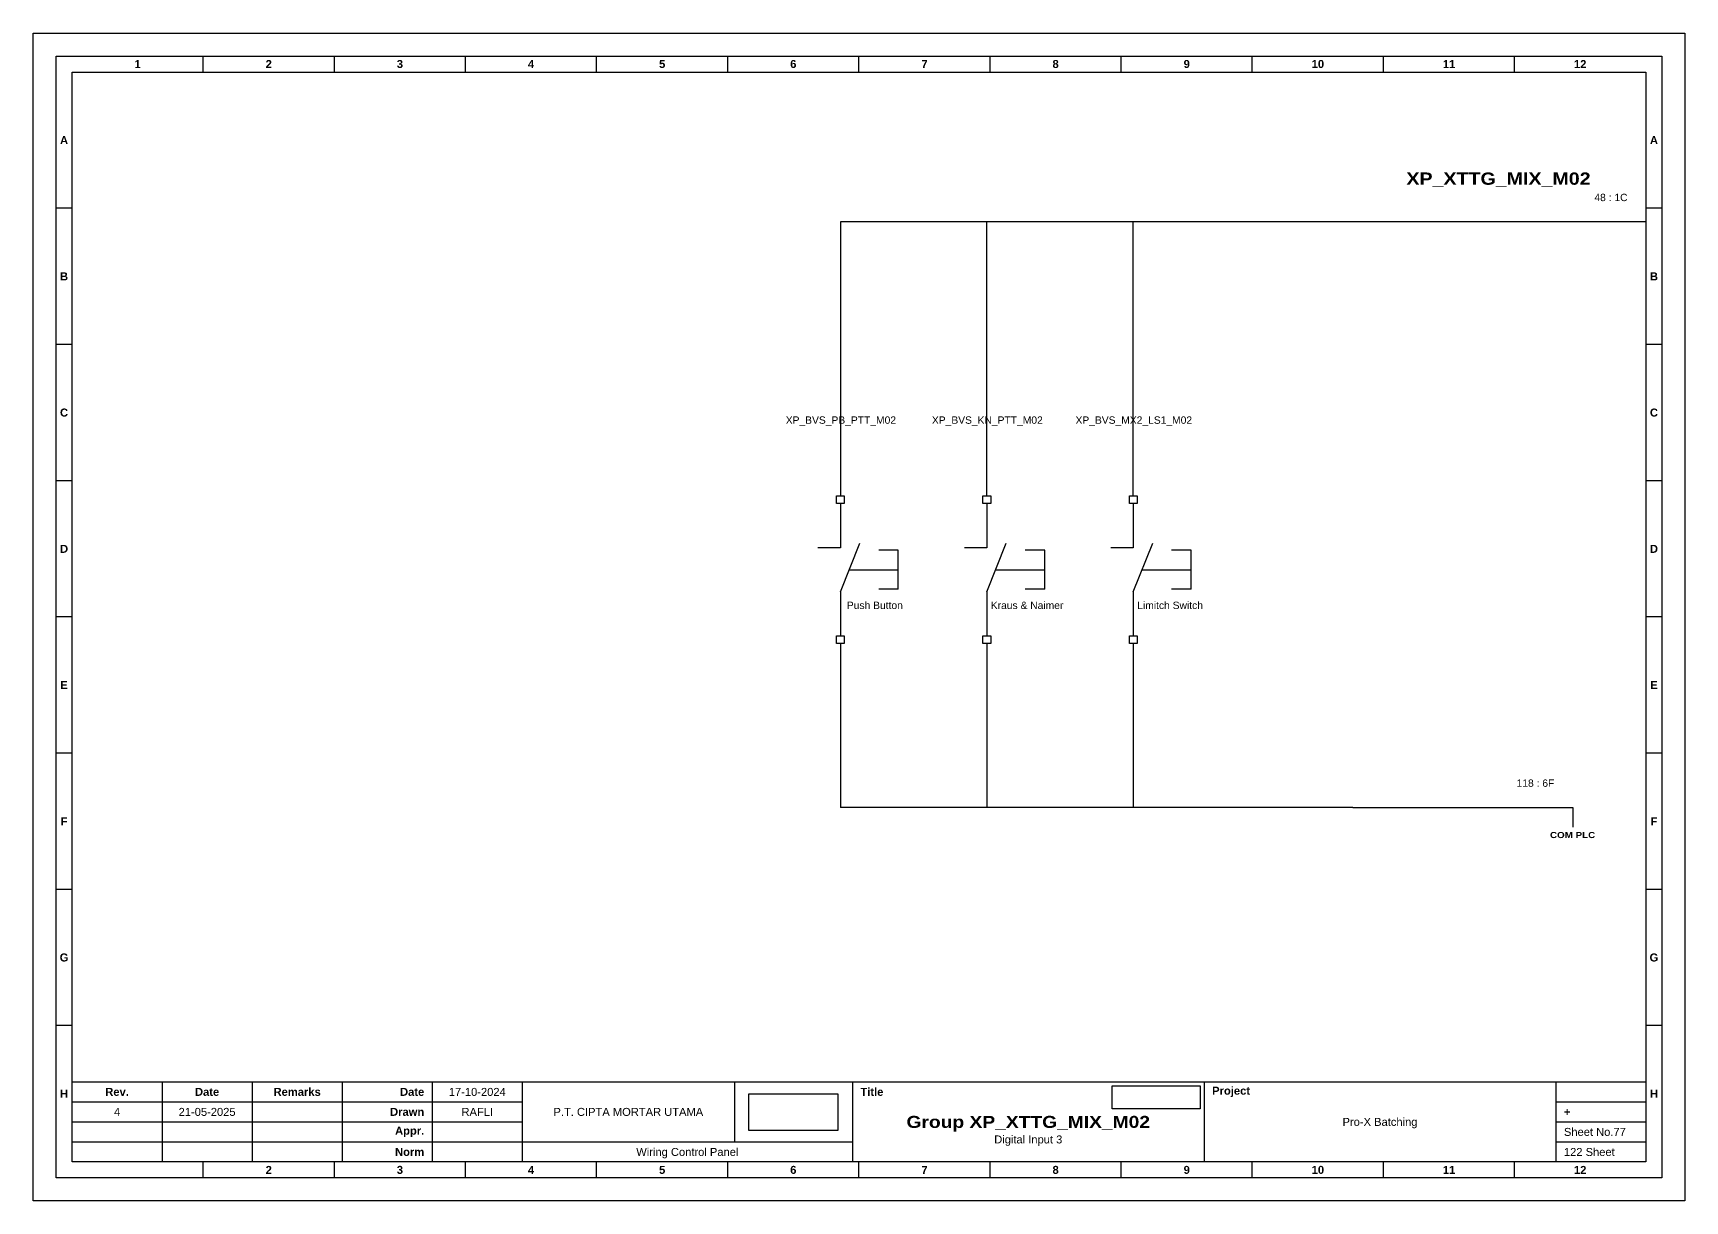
# Model space of a CAD drawing. Header units: centimetres. Extents: x 629 to 3405, y 1037 to 2279.
# Drawn here: x 1873.5 to 2142.8, y 1512.5 to 1702.9 of the extents above; entities that cross this region are included whole.
import ezdxf
from ezdxf.enums import TextEntityAlignment as Align

# ---------------------------------------------------------------- set-up
doc = ezdxf.new("R2010")
doc.units = ezdxf.units.CM
doc.header["$MEASUREMENT"] = 0
doc.styles.add('Bold', font='ariblk.ttf', dxfattribs={"height": 25.4})
doc.styles.get("Standard").update_dxf_attribs({"font": 'arial.ttf'})
picture_1 = doc.add_image_def('image1.png', size_in_pixel=(2048, 847))
picture_2 = doc.add_image_def('image2.png', size_in_pixel=(2092, 542))

# ---------------------------------------------------------------- blocks, each defined once
blk = doc.blocks.new('KOP MU PROJECT')
at = {"color": 6, "ltscale": 50}
for p, q in [((27.74, 184.05), (27.74, 186.66)), ((49.13, 184.05), (49.13, 186.66)), ((70.51, 184.05), (70.51, 186.66)), ((91.89, 184.05), (91.89, 186.66)), ((113.27, 184.05), (113.27, 186.66)), ((134.66, 184.05), (134.66, 186.66)), ((156.04, 184.05), (156.04, 186.66)), ((177.42, 184.05), (177.42, 186.66)), ((198.8, 184.05), (198.8, 186.66)), ((220.19, 184.05), (220.19, 186.66)), ((241.57, 184.05), (241.57, 186.66)), ((6.36, 161.84), (3.75, 161.84)), ((265.59, 161.84), (262.98, 161.84)), ((6.36, 139.63), (3.75, 139.63)), ((265.59, 139.63), (262.98, 139.63)), ((6.36, 117.42), (3.75, 117.42)), ((265.59, 117.42), (262.98, 117.42)), ((6.36, 95.22), (3.75, 95.22)), ((265.59, 95.22), (262.98, 95.22)), ((6.36, 73.01), (3.75, 73.01)), ((265.59, 73.01), (262.98, 73.01)), ((6.36, 50.8), (3.75, 50.8)), ((265.59, 50.8), (262.98, 50.8)), ((6.36, 28.59), (3.75, 28.59)), ((265.59, 28.59), (262.98, 28.59)), ((27.74, 3.75), (27.74, 6.36)), ((49.13, 3.75), (49.13, 6.36)), ((70.51, 3.75), (70.51, 6.36)), ((91.89, 3.75), (91.89, 6.36)), ((113.27, 3.75), (113.27, 6.36)), ((134.66, 3.75), (134.66, 6.36)), ((156.04, 3.75), (156.04, 6.36)), ((177.42, 3.75), (177.42, 6.36)), ((198.8, 3.75), (198.8, 6.36)), ((220.19, 3.75), (220.19, 6.36)), ((241.57, 3.75), (241.57, 6.36))]:
    blk.add_line(p, q, dxfattribs=at)
at = {"ltscale": 50}
for p, q in [((6.36, 19.41), (262.98, 19.41)), ((21.04, 19.41), (21.04, 6.36)), ((35.72, 19.41), (35.72, 6.36)), ((50.41, 19.41), (50.41, 6.36)), ((65.09, 19.41), (65.09, 6.36)), ((79.77, 19.41), (79.77, 6.36)), ((114.35, 19.41), (114.35, 9.62)), ((133.6, 19.41), (133.6, 6.36)), ((190.95, 19.41), (190.95, 6.36)), ((248.3, 19.41), (248.3, 6.36)), ((6.36, 16.15), (79.77, 16.15)), ((248.3, 16.15), (262.98, 16.15)), ((6.36, 12.89), (79.77, 12.89)), ((248.3, 12.89), (262.98, 12.89)), ((6.36, 9.62), (133.6, 9.62)), ((248.3, 9.62), (262.98, 9.62))]:
    blk.add_line(p, q, dxfattribs=at)
at = {"color": 1, "ltscale": 50}
blk.add_lwpolyline([(269.34, 0), (0, 0), (0, 190.41), (269.34, 190.41)], close=True, dxfattribs=at)
at = {"color": 6, "ltscale": 50}
for points in [[(265.59, 3.75), (3.75, 3.75), (3.75, 186.66), (265.59, 186.66)], [(262.98, 6.36), (6.36, 6.36), (6.36, 184.05), (262.98, 184.05)]]:
    blk.add_lwpolyline(points, close=True, dxfattribs=at)
at = {"ltscale": 50, "char_height": 1.305, "attachment_point": 4}
for s, width, heights, insert in [('\\pxqc;{\\fArial|b1|i0|c0|p34;1}', 21.3825, [2.51], (6.36, 185.36)), ('\\pxqc;{\\fArial|b1|i0|c0|p34;2}', 21.3825, [2.51], (27.74, 185.36)), ('\\pxqc;{\\fArial|b1|i0|c0|p34;3}', 21.3825, [2.51], (49.13, 185.36)), ('\\pxqc;{\\fArial|b1|i0|c0|p34;4}', 21.3825, [2.51], (70.51, 185.36)), ('\\pxqc;{\\fArial|b1|i0|c0|p34;5}', 21.3825, [2.51], (91.89, 185.36)), ('\\pxqc;{\\fArial|b1|i0|c0|p34;6}', 21.3825, [2.51], (113.27, 185.36)), ('\\pxqc;{\\fArial|b1|i0|c0|p34;7}', 21.3825, [2.51], (134.66, 185.36)), ('\\pxqc;{\\fArial|b1|i0|c0|p34;8}', 21.3825, [2.51], (156.04, 185.36)), ('\\pxqc;{\\fArial|b1|i0|c0|p34;9}', 21.3825, [2.51], (177.42, 185.36)), ('\\pxqc;{\\fArial|b1|i0|c0|p34;10}', 21.3825, [2.51], (198.8, 185.36)), ('\\pxqc;{\\fArial|b1|i0|c0|p34;11}', 21.3825, [2.51], (220.19, 185.36)), ('\\pxqc;{\\fArial|b1|i0|c0|p34;12}', 21.3825, [2.51], (241.57, 185.36)), ('\\pxqc;{\\fArial|b1|i0|c0|p34;A}', 2.61, [2.51], (3.75, 172.95)), ('\\pxqc;{\\fArial|b1|i0|c0|p34;A}', 2.61, [2.51], (262.98, 172.95)), ('\\pxqc;{\\fArial|b1|i0|c0|p34;B}', 2.61, [2.51], (3.75, 150.74)), ('\\pxqc;{\\fArial|b1|i0|c0|p34;B}', 2.61, [2.51], (262.98, 150.74)), ('\\pxqc;{\\fArial|b1|i0|c0|p34;C}', 2.61, [2.51], (3.75, 128.53)), ('\\pxqc;{\\fArial|b1|i0|c0|p34;C}', 2.61, [2.51], (262.98, 128.53)), ('\\pxqc;{\\fArial|b1|i0|c0|p34;D}', 2.61, [2.51], (3.75, 106.32)), ('\\pxqc;{\\fArial|b1|i0|c0|p34;D}', 2.61, [2.51], (262.98, 106.32)), ('\\pxqc;{\\fArial|b1|i0|c0|p34;E}', 2.61, [2.51], (3.75, 84.11)), ('\\pxqc;{\\fArial|b1|i0|c0|p34;E}', 2.61, [2.51], (262.98, 84.11)), ('\\pxqc;{\\fArial|b1|i0|c0|p34;F}', 2.61, [2.51], (3.75, 61.9)), ('\\pxqc;{\\fArial|b1|i0|c0|p34;F}', 2.61, [2.51], (262.98, 61.9)), ('\\pxqc;{\\fArial|b1|i0|c0|p34;G}', 2.61, [2.51], (3.75, 39.69)), ('\\pxqc;{\\fArial|b1|i0|c0|p34;G}', 2.61, [2.51], (262.98, 39.69)), ('\\pxqc;{\\fArial|b1|i0|c0|p34;H}', 2.61, [2.51], (3.75, 17.47)), ('\\pxqc;{\\fArial|b1|i0|c0|p34;Rev.}', 14.6811, [2.88], (6.36, 17.78)), ('\\pxqc;{\\fArial|b1|i0|c0|p34;Date}', 14.6811, [2.88], (21.04, 17.78)), ('\\pxqc;{\\fArial|b1|i0|c0|p34;Remarks}', 14.6811, [2.88], (35.72, 17.78)), ('\\pxqr;{\\fArial|b1|i0|c0|p34;Date}', 13.3761, [2.88], (50.41, 17.78)), ('\\pxql;{\\fArial|b1|i0|c0|p34;Title}', 50.2419, [2.88], (134.9, 17.78)), ('\\pxql;{\\fArial|b1|i0|c0|p34;Project}', 50.2419, [2.88], (192.25, 17.78)), ('\\pxqc;{\\fArial|b1|i0|c0|p34;H}', 2.61, [2.51], (262.98, 17.47)), ('\\pxqr;{\\fArial|b1|i0|c0|p34;Drawn}', 13.3761, [2.88], (50.41, 14.52)), ('\\pxql;{\\fArial|b1|i0|c0|p34;+}', 14.6811, [2.88], (249.61, 14.52)), ('\\pxqr;{\\fArial|b1|i0|c0|p34;Appr.}', 13.3761, [2.88], (50.41, 11.26)), ('\\pxqr;{\\fArial|b1|i0|c0|p34;Norm}', 13.3761, [2.88], (50.41, 7.99)), ('\\pxqc;{\\fArial|b1|i0|c0|p34;2}', 21.3825, [2.51], (27.74, 5.06)), ('\\pxqc;{\\fArial|b1|i0|c0|p34;3}', 21.3825, [2.51], (49.13, 5.06)), ('\\pxqc;{\\fArial|b1|i0|c0|p34;4}', 21.3825, [2.51], (70.51, 5.06)), ('\\pxqc;{\\fArial|b1|i0|c0|p34;5}', 21.3825, [2.51], (91.89, 5.06)), ('\\pxqc;{\\fArial|b1|i0|c0|p34;6}', 21.3825, [2.51], (113.27, 5.06)), ('\\pxqc;{\\fArial|b1|i0|c0|p34;7}', 21.3825, [2.51], (134.66, 5.06)), ('\\pxqc;{\\fArial|b1|i0|c0|p34;8}', 21.3825, [2.51], (156.04, 5.06)), ('\\pxqc;{\\fArial|b1|i0|c0|p34;9}', 21.3825, [2.51], (177.42, 5.06)), ('\\pxqc;{\\fArial|b1|i0|c0|p34;10}', 21.3825, [2.51], (198.8, 5.06)), ('\\pxqc;{\\fArial|b1|i0|c0|p34;11}', 21.3825, [2.51], (220.19, 5.06)), ('\\pxqc;{\\fArial|b1|i0|c0|p34;12}', 21.3825, [2.51], (241.57, 5.06))]:
    blk.add_mtext_dynamic_manual_height_columns(s, width=width, gutter_width=0.0326, heights=heights, dxfattribs=dict(at, insert=insert))
at = {"ltscale": 50}
for tag, p in [('DATECREATED', (72.43, 17.78)), ('REV', (13.7, 14.52)), ('REVDATE', (28.38, 14.52)), ('REMARKS', (43.06, 14.52)), ('DRAWN', (72.43, 14.52)), ('COMPANY', (97.06, 14.52)), ('PROJECT', (219.62, 12.89)), ('APPR', (72.43, 11.26)), ('NORM', (72.43, 7.99)), ('DRAWINGCATEGORY', (106.68, 7.99)), ('DESCRIPTION', (162.27, 10.03))]:
    blk.add_attdef(tag, text='', height=1.3, dxfattribs=at).set_placement(p, align=Align.MIDDLE_CENTER)
at = {"ltscale": 50, "style": 'Bold'}
blk.add_attdef('TITLE', text='', height=1.96, dxfattribs=at).set_placement((162.27, 12.89), align=Align.MIDDLE_CENTER)
at = {"ltscale": 50}
for tag, p in [('SHEETNUMBER', (249.61, 11.26)), ('TOTALSHEET', (249.61, 7.99))]:
    blk.add_attdef(tag, text='', height=1.3, dxfattribs=at).set_placement(p, align=Align.MIDDLE_LEFT)
image = blk.add_image(picture_1, insert=(116.72, 11.48), size_in_units=(14.5, 6), dxfattribs=at)
image.dxf.flags = 15
image = blk.add_image(picture_2, insert=(175.94, 15.04), size_in_units=(14.36, 3.72), dxfattribs=at)
image.dxf.flags = 15

msp = doc.modelspace()

# ---------------------------------------------------------------- linework, layer by layer
at = {"color": 146, "ltscale": 50, "true_color": 0x105689}
for p, q in [((2005.14, 1672.17), (2005.14, 1627.49)), ((2017.08, 1672.17), (2005.14, 1672.17)), ((2040.96, 1672.17), (2017.08, 1672.17)), ((2029.02, 1627.49), (2029.02, 1672.17)), ((2064.84, 1672.17), (2040.96, 1672.17)), ((2052.9, 1627.49), (2052.9, 1672.17)), ((2088.72, 1672.17), (2064.84, 1672.17)), ((2112.6, 1672.17), (2088.72, 1672.17)), ((2136.48, 1672.17), (2112.6, 1672.17)), ((2005.14, 1603.39), (2005.14, 1576.68)), ((2029.02, 1603.39), (2028.99, 1576.68)), ((2052.9, 1603.39), (2052.9, 1576.68)), ((2040.88, 1576.68), (2005.14, 1576.68)), ((2088.68, 1576.68), (2040.88, 1576.68)), ((2040.88, 1576.68), (2040.88, 1576.68)), ((2088.68, 1576.68), (2124.54, 1576.68)), ((2124.54, 1576.68), (2124.54, 1573.48))]:
    msp.add_line(p, q, dxfattribs=at)
at = {"ltscale": 50}
for p, q in [((2005.14, 1626.21), (2005.14, 1619.03)), ((2029.02, 1626.21), (2029.02, 1619.03)), ((2052.9, 1626.21), (2052.9, 1619.03)), ((2005.14, 1611.85), (2005.14, 1604.67)), ((2029.02, 1611.85), (2029.02, 1604.67)), ((2052.9, 1611.85), (2052.9, 1604.67))]:
    msp.add_line(p, q, dxfattribs=at)
at = {"ltscale": 500}
for p, q in [((2005.14, 1619.03), (2001.47, 1619.03)), ((2005.14, 1611.85), (2008.31, 1619.77)), ((2029.02, 1619.03), (2025.35, 1619.03)), ((2029.02, 1611.85), (2032.19, 1619.77)), ((2052.9, 1619.03), (2049.23, 1619.03)), ((2052.9, 1611.85), (2056.07, 1619.77)), ((2014.58, 1618.64), (2011.38, 1618.64)), ((2014.58, 1612.24), (2014.58, 1618.64)), ((2038.46, 1618.64), (2035.26, 1618.64)), ((2038.46, 1612.24), (2038.46, 1618.64)), ((2062.34, 1618.64), (2059.14, 1618.64)), ((2062.34, 1612.24), (2062.34, 1618.64)), ((2006.58, 1615.44), (2014.58, 1615.44)), ((2030.46, 1615.44), (2038.46, 1615.44)), ((2054.34, 1615.44), (2062.34, 1615.44)), ((2014.58, 1612.24), (2011.38, 1612.24)), ((2038.46, 1612.24), (2035.26, 1612.24)), ((2062.34, 1612.24), (2059.14, 1612.24))]:
    msp.add_line(p, q, dxfattribs=at)
for points in [[(2005.78, 1626.21), (2004.5, 1626.21), (2004.5, 1627.49), (2005.78, 1627.49)], [(2029.66, 1626.21), (2028.38, 1626.21), (2028.38, 1627.49), (2029.66, 1627.49)], [(2053.54, 1626.21), (2052.26, 1626.21), (2052.26, 1627.49), (2053.54, 1627.49)], [(2005.78, 1603.39), (2004.5, 1603.39), (2004.5, 1604.67), (2005.78, 1604.67)], [(2029.66, 1603.39), (2028.38, 1603.39), (2028.38, 1604.67), (2029.66, 1604.67)], [(2053.54, 1603.39), (2052.26, 1603.39), (2052.26, 1604.67), (2053.54, 1604.67)]]:
    msp.add_lwpolyline(points, close=True, dxfattribs=at)

# ---------------------------------------------------------------- block references
msp.add_blockref('KOP MU PROJECT', (1873.5, 1512.52)).add_auto_attribs({'DESCRIPTION': 'Digital Input 3', 'TITLE': 'Group XP_XTTG_MIX_M02', 'PROJECT': 'Pro-X Batching', 'COMPANY': 'P.T. CIPTA MORTAR UTAMA', 'DRAWINGCATEGORY': 'Wiring Control Panel', 'DRAWN': 'RAFLI', 'DATECREATED': '17-10-2024', 'REVDATE': '21-05-2025', 'REV': '4', 'SHEETNUMBER': 'Sheet No.77', 'TOTALSHEET': '122 Sheet'})

# ---------------------------------------------------------------- texts
at = {"ltscale": 500, "style": 'Bold'}
msp.add_text('XP_XTTG_MIX_M02', height=2, dxfattribs=at).set_placement((2097.42, 1678.2))
at = {"ltscale": 500}
for s, p in [('48 : 1C', (2133.48, 1675.17, -2)), ('118 : 6F', (2121.54, 1579.68))]:
    msp.add_text(s, height=1.2, dxfattribs=at).set_placement(p, align=Align.BOTTOM_RIGHT)
at = {"ltscale": 50}
for s, p in [('XP_BVS_PB_PTT_M02', (2005.22, 1639.83)), ('XP_BVS_KN_PTT_M02', (2029.1, 1639.83)), ('XP_BVS_MX2_LS1_M02', (2052.98, 1639.83))]:
    msp.add_text(s, height=1.2, dxfattribs=at).set_placement(p, align=Align.MIDDLE_CENTER)
for s, p in [('Push Button', (2006.19, 1608.67)), ('Kraus & Naimer', (2029.66, 1608.67)), ('Limitch Switch', (2053.54, 1608.67))]:
    msp.add_text(s, height=1.2, dxfattribs=at).set_placement(p, align=Align.BOTTOM_LEFT)
at = {"ltscale": 50, "style": 'Bold'}
msp.add_text('COM PLC', height=1, dxfattribs=at).set_placement((2124.52, 1572.68), align=Align.TOP_CENTER)

doc.saveas('drawing.dxf')
